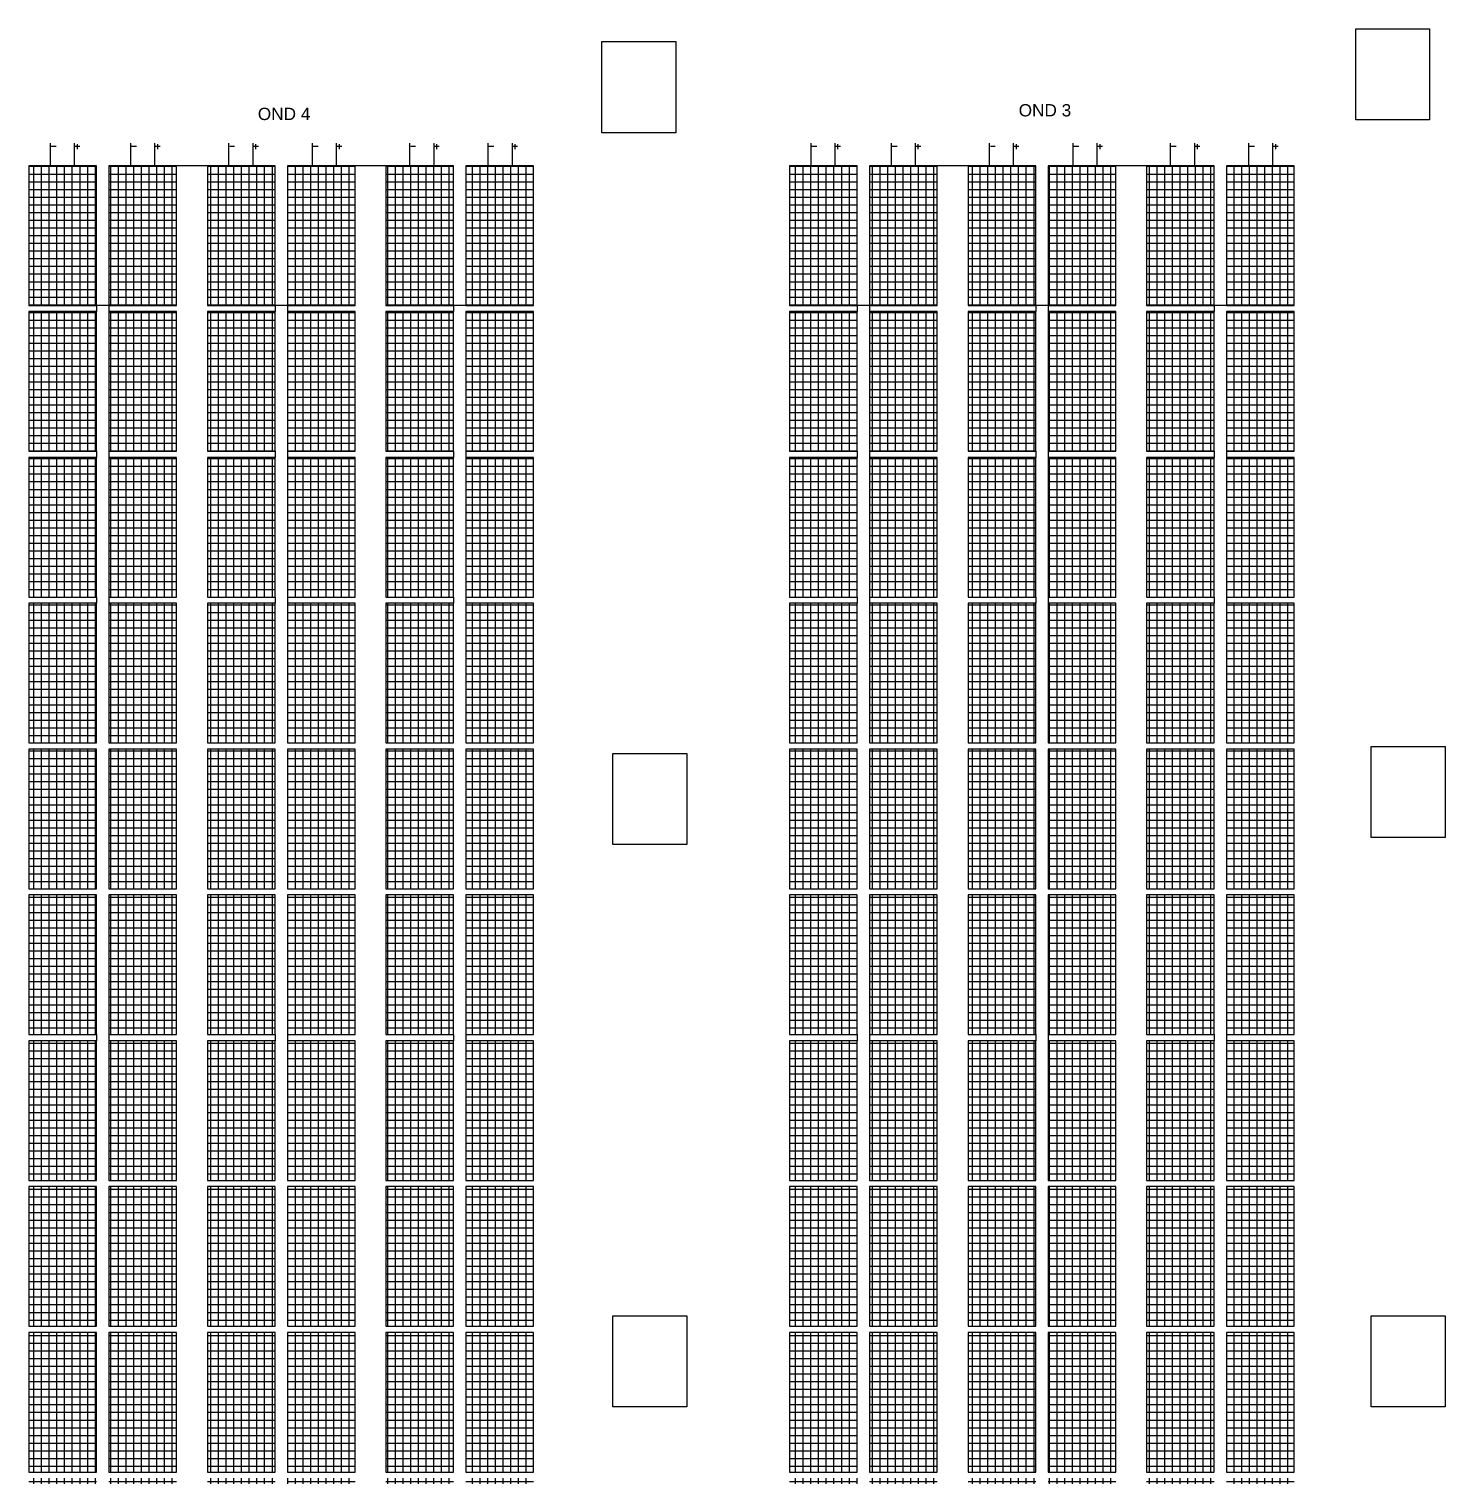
# Model space of a CAD drawing. Header units: inches. Extents: x 40 to 647, y 48 to 167.
# Drawn here: x 366.55 to 389.55, y 73.73 to 97.23 of the extents above; entities that cross this region are included whole.
import ezdxf

# ---------------------------------------------------------------- set-up
doc = ezdxf.new("R2010")
doc.units = ezdxf.units.IN
doc.header["$MEASUREMENT"] = 0
doc.styles.get("Standard").update_dxf_attribs({"font": 'arial.ttf'})

msp = doc.modelspace()

# ---------------------------------------------------------------- hatches: boundary and pattern name
h = msp.add_hatch()
h.set_pattern_fill('NET', color=5)
h.paths.add_polyline_path([(368.945, 95.01), (367.845, 95.01), (367.845, 92.74), (368.945, 92.74)])
h.paths.add_polyline_path([(368.945, 92.64), (367.845, 92.64), (367.845, 90.37), (368.945, 90.37)])
h.paths.add_polyline_path([(368.945, 90.27), (367.845, 90.27), (367.845, 88), (368.945, 88)])
h.paths.add_polyline_path([(368.945, 87.9), (367.845, 87.9), (367.845, 85.63), (368.945, 85.63)])
h.paths.add_polyline_path([(368.945, 85.53), (367.845, 85.53), (367.845, 83.26), (368.945, 83.26)])
h.paths.add_polyline_path([(368.945, 83.16), (367.845, 83.16), (367.845, 80.89), (368.945, 80.89)])
h.paths.add_polyline_path([(368.945, 80.79), (367.845, 80.79), (367.845, 78.52), (368.945, 78.52)])
h.paths.add_polyline_path([(368.945, 78.42), (367.845, 78.42), (367.845, 76.15), (368.945, 76.15)])
h.paths.add_polyline_path([(368.945, 76.05), (367.845, 76.05), (367.845, 73.78), (368.945, 73.78)])
h.paths.add_polyline_path([(368.945, 73.68), (367.845, 73.68), (367.845, 71.41), (368.945, 71.41)])
h.paths.add_polyline_path([(368.945, 71.31), (367.845, 71.31), (367.845, 69.04), (368.945, 69.04)])
h.paths.add_polyline_path([(368.945, 68.94), (367.845, 68.94), (367.845, 66.67), (368.945, 66.67)])
h.paths.add_polyline_path([(368.945, 66.57), (367.845, 66.57), (367.845, 64.3), (368.945, 64.3)])
h.paths.add_polyline_path([(368.945, 64.2), (367.845, 64.2), (367.845, 61.93), (368.945, 61.93)])
h.paths.add_polyline_path([(368.945, 61.83), (367.845, 61.83), (367.845, 59.56), (368.945, 59.56)])
h.paths.add_polyline_path([(367.645, 61.83), (366.545, 61.83), (366.545, 59.56), (367.645, 59.56)])
h.paths.add_polyline_path([(367.645, 64.2), (366.545, 64.2), (366.545, 61.93), (367.645, 61.93)])
h.paths.add_polyline_path([(367.645, 66.57), (366.545, 66.57), (366.545, 64.3), (367.645, 64.3)])
h.paths.add_polyline_path([(367.645, 68.94), (366.545, 68.94), (366.545, 66.67), (367.645, 66.67)])
h.paths.add_polyline_path([(367.645, 71.31), (366.545, 71.31), (366.545, 69.04), (367.645, 69.04)])
h.paths.add_polyline_path([(367.645, 73.68), (366.545, 73.68), (366.545, 71.41), (367.645, 71.41)])
h.paths.add_polyline_path([(367.645, 76.05), (366.545, 76.05), (366.545, 73.78), (367.645, 73.78)])
h.paths.add_polyline_path([(367.645, 78.42), (366.545, 78.42), (366.545, 76.15), (367.645, 76.15)])
h.paths.add_polyline_path([(367.645, 80.79), (366.545, 80.79), (366.545, 78.52), (367.645, 78.52)])
h.paths.add_polyline_path([(367.645, 83.16), (366.545, 83.16), (366.545, 80.89), (367.645, 80.89)])
h.paths.add_polyline_path([(367.645, 85.53), (366.545, 85.53), (366.545, 83.26), (367.645, 83.26)])
h.paths.add_polyline_path([(367.645, 87.9), (366.545, 87.9), (366.545, 85.63), (367.645, 85.63)])
h.paths.add_polyline_path([(367.645, 90.27), (366.545, 90.27), (366.545, 88), (367.645, 88)])
h.paths.add_polyline_path([(367.645, 92.64), (366.545, 92.64), (366.545, 90.37), (367.645, 90.37)])
h.paths.add_polyline_path([(367.645, 95.01), (366.545, 95.01), (366.545, 92.74), (367.645, 92.74)])
h = msp.add_hatch()
h.set_pattern_fill('NET', color=5)
h.paths.add_polyline_path([(371.845, 95.01), (370.745, 95.01), (370.745, 92.74), (371.845, 92.74)])
h.paths.add_polyline_path([(371.845, 92.64), (370.745, 92.64), (370.745, 90.37), (371.845, 90.37)])
h.paths.add_polyline_path([(371.845, 90.27), (370.745, 90.27), (370.745, 88), (371.845, 88)])
h.paths.add_polyline_path([(371.845, 87.9), (370.745, 87.9), (370.745, 85.63), (371.845, 85.63)])
h.paths.add_polyline_path([(371.845, 85.53), (370.745, 85.53), (370.745, 83.26), (371.845, 83.26)])
h.paths.add_polyline_path([(371.845, 83.16), (370.745, 83.16), (370.745, 80.89), (371.845, 80.89)])
h.paths.add_polyline_path([(371.845, 80.79), (370.745, 80.79), (370.745, 78.52), (371.845, 78.52)])
h.paths.add_polyline_path([(371.845, 78.42), (370.745, 78.42), (370.745, 76.15), (371.845, 76.15)])
h.paths.add_polyline_path([(371.845, 76.05), (370.745, 76.05), (370.745, 73.78), (371.845, 73.78)])
h.paths.add_polyline_path([(371.845, 73.68), (370.745, 73.68), (370.745, 71.41), (371.845, 71.41)])
h.paths.add_polyline_path([(371.845, 71.31), (370.745, 71.31), (370.745, 69.04), (371.845, 69.04)])
h.paths.add_polyline_path([(371.845, 68.94), (370.745, 68.94), (370.745, 66.67), (371.845, 66.67)])
h.paths.add_polyline_path([(371.845, 66.57), (370.745, 66.57), (370.745, 64.3), (371.845, 64.3)])
h.paths.add_polyline_path([(371.845, 64.2), (370.745, 64.2), (370.745, 61.93), (371.845, 61.93)])
h.paths.add_polyline_path([(371.845, 61.83), (370.745, 61.83), (370.745, 59.56), (371.845, 59.56)])
h.paths.add_polyline_path([(370.545, 61.83), (369.445, 61.83), (369.445, 59.56), (370.545, 59.56)])
h.paths.add_polyline_path([(370.545, 64.2), (369.445, 64.2), (369.445, 61.93), (370.545, 61.93)])
h.paths.add_polyline_path([(370.545, 66.57), (369.445, 66.57), (369.445, 64.3), (370.545, 64.3)])
h.paths.add_polyline_path([(370.545, 68.94), (369.445, 68.94), (369.445, 66.67), (370.545, 66.67)])
h.paths.add_polyline_path([(370.545, 71.31), (369.445, 71.31), (369.445, 69.04), (370.545, 69.04)])
h.paths.add_polyline_path([(370.545, 73.68), (369.445, 73.68), (369.445, 71.41), (370.545, 71.41)])
h.paths.add_polyline_path([(370.545, 76.05), (369.445, 76.05), (369.445, 73.78), (370.545, 73.78)])
h.paths.add_polyline_path([(370.545, 78.42), (369.445, 78.42), (369.445, 76.15), (370.545, 76.15)])
h.paths.add_polyline_path([(370.545, 80.79), (369.445, 80.79), (369.445, 78.52), (370.545, 78.52)])
h.paths.add_polyline_path([(370.545, 83.16), (369.445, 83.16), (369.445, 80.89), (370.545, 80.89)])
h.paths.add_polyline_path([(370.545, 85.53), (369.445, 85.53), (369.445, 83.26), (370.545, 83.26)])
h.paths.add_polyline_path([(370.545, 87.9), (369.445, 87.9), (369.445, 85.63), (370.545, 85.63)])
h.paths.add_polyline_path([(370.545, 90.27), (369.445, 90.27), (369.445, 88), (370.545, 88)])
h.paths.add_polyline_path([(370.545, 92.64), (369.445, 92.64), (369.445, 90.37), (370.545, 90.37)])
h.paths.add_polyline_path([(370.545, 95.01), (369.445, 95.01), (369.445, 92.74), (370.545, 92.74)])
h = msp.add_hatch()
h.set_pattern_fill('NET', color=5)
h.paths.add_polyline_path([(374.745, 95.01), (373.645, 95.01), (373.645, 92.74), (374.745, 92.74)])
h.paths.add_polyline_path([(374.745, 92.64), (373.645, 92.64), (373.645, 90.37), (374.745, 90.37)])
h.paths.add_polyline_path([(374.745, 90.27), (373.645, 90.27), (373.645, 88), (374.745, 88)])
h.paths.add_polyline_path([(374.745, 87.9), (373.645, 87.9), (373.645, 85.63), (374.745, 85.63)])
h.paths.add_polyline_path([(374.745, 85.53), (373.645, 85.53), (373.645, 83.26), (374.745, 83.26)])
h.paths.add_polyline_path([(374.745, 83.16), (373.645, 83.16), (373.645, 80.89), (374.745, 80.89)])
h.paths.add_polyline_path([(374.745, 80.79), (373.645, 80.79), (373.645, 78.52), (374.745, 78.52)])
h.paths.add_polyline_path([(374.745, 78.42), (373.645, 78.42), (373.645, 76.15), (374.745, 76.15)])
h.paths.add_polyline_path([(374.745, 76.05), (373.645, 76.05), (373.645, 73.78), (374.745, 73.78)])
h.paths.add_polyline_path([(374.745, 73.68), (373.645, 73.68), (373.645, 71.41), (374.745, 71.41)])
h.paths.add_polyline_path([(374.745, 71.31), (373.645, 71.31), (373.645, 69.04), (374.745, 69.04)])
h.paths.add_polyline_path([(374.745, 68.94), (373.645, 68.94), (373.645, 66.67), (374.745, 66.67)])
h.paths.add_polyline_path([(374.745, 66.57), (373.645, 66.57), (373.645, 64.3), (374.745, 64.3)])
h.paths.add_polyline_path([(374.745, 64.2), (373.645, 64.2), (373.645, 61.93), (374.745, 61.93)])
h.paths.add_polyline_path([(374.745, 61.83), (373.645, 61.83), (373.645, 59.56), (374.745, 59.56)])
h.paths.add_polyline_path([(373.445, 61.83), (372.345, 61.83), (372.345, 59.56), (373.445, 59.56)])
h.paths.add_polyline_path([(373.445, 64.2), (372.345, 64.2), (372.345, 61.93), (373.445, 61.93)])
h.paths.add_polyline_path([(373.445, 66.57), (372.345, 66.57), (372.345, 64.3), (373.445, 64.3)])
h.paths.add_polyline_path([(373.445, 68.94), (372.345, 68.94), (372.345, 66.67), (373.445, 66.67)])
h.paths.add_polyline_path([(373.445, 71.31), (372.345, 71.31), (372.345, 69.04), (373.445, 69.04)])
h.paths.add_polyline_path([(373.445, 73.68), (372.345, 73.68), (372.345, 71.41), (373.445, 71.41)])
h.paths.add_polyline_path([(373.445, 76.05), (372.345, 76.05), (372.345, 73.78), (373.445, 73.78)])
h.paths.add_polyline_path([(373.445, 78.42), (372.345, 78.42), (372.345, 76.15), (373.445, 76.15)])
h.paths.add_polyline_path([(373.445, 80.79), (372.345, 80.79), (372.345, 78.52), (373.445, 78.52)])
h.paths.add_polyline_path([(373.445, 83.16), (372.345, 83.16), (372.345, 80.89), (373.445, 80.89)])
h.paths.add_polyline_path([(373.445, 85.53), (372.345, 85.53), (372.345, 83.26), (373.445, 83.26)])
h.paths.add_polyline_path([(373.445, 87.9), (372.345, 87.9), (372.345, 85.63), (373.445, 85.63)])
h.paths.add_polyline_path([(373.445, 90.27), (372.345, 90.27), (372.345, 88), (373.445, 88)])
h.paths.add_polyline_path([(373.445, 92.64), (372.345, 92.64), (372.345, 90.37), (373.445, 90.37)])
h.paths.add_polyline_path([(373.445, 95.01), (372.345, 95.01), (372.345, 92.74), (373.445, 92.74)])
h = msp.add_hatch()
h.set_pattern_fill('NET', color=5)
h.paths.add_polyline_path([(381.303, 95.01), (380.203, 95.01), (380.203, 92.74), (381.303, 92.74)])
h.paths.add_polyline_path([(381.303, 92.64), (380.203, 92.64), (380.203, 90.37), (381.303, 90.37)])
h.paths.add_polyline_path([(381.303, 90.27), (380.203, 90.27), (380.203, 88), (381.303, 88)])
h.paths.add_polyline_path([(381.303, 87.9), (380.203, 87.9), (380.203, 85.63), (381.303, 85.63)])
h.paths.add_polyline_path([(381.303, 85.53), (380.203, 85.53), (380.203, 83.26), (381.303, 83.26)])
h.paths.add_polyline_path([(381.303, 83.16), (380.203, 83.16), (380.203, 80.89), (381.303, 80.89)])
h.paths.add_polyline_path([(381.303, 80.79), (380.203, 80.79), (380.203, 78.52), (381.303, 78.52)])
h.paths.add_polyline_path([(381.303, 78.42), (380.203, 78.42), (380.203, 76.15), (381.303, 76.15)])
h.paths.add_polyline_path([(381.303, 76.05), (380.203, 76.05), (380.203, 73.78), (381.303, 73.78)])
h.paths.add_polyline_path([(381.303, 73.68), (380.203, 73.68), (380.203, 71.41), (381.303, 71.41)])
h.paths.add_polyline_path([(381.303, 71.31), (380.203, 71.31), (380.203, 69.04), (381.303, 69.04)])
h.paths.add_polyline_path([(381.303, 68.94), (380.203, 68.94), (380.203, 66.67), (381.303, 66.67)])
h.paths.add_polyline_path([(381.303, 66.57), (380.203, 66.57), (380.203, 64.3), (381.303, 64.3)])
h.paths.add_polyline_path([(381.303, 64.2), (380.203, 64.2), (380.203, 61.93), (381.303, 61.93)])
h.paths.add_polyline_path([(381.303, 61.83), (380.203, 61.83), (380.203, 59.56), (381.303, 59.56)])
h.paths.add_polyline_path([(380.003, 61.83), (378.903, 61.83), (378.903, 59.56), (380.003, 59.56)])
h.paths.add_polyline_path([(380.003, 64.2), (378.903, 64.2), (378.903, 61.93), (380.003, 61.93)])
h.paths.add_polyline_path([(380.003, 66.57), (378.903, 66.57), (378.903, 64.3), (380.003, 64.3)])
h.paths.add_polyline_path([(380.003, 68.94), (378.903, 68.94), (378.903, 66.67), (380.003, 66.67)])
h.paths.add_polyline_path([(380.003, 71.31), (378.903, 71.31), (378.903, 69.04), (380.003, 69.04)])
h.paths.add_polyline_path([(380.003, 73.68), (378.903, 73.68), (378.903, 71.41), (380.003, 71.41)])
h.paths.add_polyline_path([(380.003, 76.05), (378.903, 76.05), (378.903, 73.78), (380.003, 73.78)])
h.paths.add_polyline_path([(380.003, 78.42), (378.903, 78.42), (378.903, 76.15), (380.003, 76.15)])
h.paths.add_polyline_path([(380.003, 80.79), (378.903, 80.79), (378.903, 78.52), (380.003, 78.52)])
h.paths.add_polyline_path([(380.003, 83.16), (378.903, 83.16), (378.903, 80.89), (380.003, 80.89)])
h.paths.add_polyline_path([(380.003, 85.53), (378.903, 85.53), (378.903, 83.26), (380.003, 83.26)])
h.paths.add_polyline_path([(380.003, 87.9), (378.903, 87.9), (378.903, 85.63), (380.003, 85.63)])
h.paths.add_polyline_path([(380.003, 90.27), (378.903, 90.27), (378.903, 88), (380.003, 88)])
h.paths.add_polyline_path([(380.003, 92.64), (378.903, 92.64), (378.903, 90.37), (380.003, 90.37)])
h.paths.add_polyline_path([(380.003, 95.01), (378.903, 95.01), (378.903, 92.74), (380.003, 92.74)])
h = msp.add_hatch()
h.set_pattern_fill('NET', color=5)
h.paths.add_polyline_path([(384.203, 95.01), (383.103, 95.01), (383.103, 92.74), (384.203, 92.74)])
h.paths.add_polyline_path([(384.203, 92.64), (383.103, 92.64), (383.103, 90.37), (384.203, 90.37)])
h.paths.add_polyline_path([(384.203, 90.27), (383.103, 90.27), (383.103, 88), (384.203, 88)])
h.paths.add_polyline_path([(384.203, 87.9), (383.103, 87.9), (383.103, 85.63), (384.203, 85.63)])
h.paths.add_polyline_path([(384.203, 85.53), (383.103, 85.53), (383.103, 83.26), (384.203, 83.26)])
h.paths.add_polyline_path([(384.203, 83.16), (383.103, 83.16), (383.103, 80.89), (384.203, 80.89)])
h.paths.add_polyline_path([(384.203, 80.79), (383.103, 80.79), (383.103, 78.52), (384.203, 78.52)])
h.paths.add_polyline_path([(384.203, 78.42), (383.103, 78.42), (383.103, 76.15), (384.203, 76.15)])
h.paths.add_polyline_path([(384.203, 76.05), (383.103, 76.05), (383.103, 73.78), (384.203, 73.78)])
h.paths.add_polyline_path([(384.203, 73.68), (383.103, 73.68), (383.103, 71.41), (384.203, 71.41)])
h.paths.add_polyline_path([(384.203, 71.31), (383.103, 71.31), (383.103, 69.04), (384.203, 69.04)])
h.paths.add_polyline_path([(384.203, 68.94), (383.103, 68.94), (383.103, 66.67), (384.203, 66.67)])
h.paths.add_polyline_path([(384.203, 66.57), (383.103, 66.57), (383.103, 64.3), (384.203, 64.3)])
h.paths.add_polyline_path([(384.203, 64.2), (383.103, 64.2), (383.103, 61.93), (384.203, 61.93)])
h.paths.add_polyline_path([(384.203, 61.83), (383.103, 61.83), (383.103, 59.56), (384.203, 59.56)])
h.paths.add_polyline_path([(382.903, 61.83), (381.803, 61.83), (381.803, 59.56), (382.903, 59.56)])
h.paths.add_polyline_path([(382.903, 64.2), (381.803, 64.2), (381.803, 61.93), (382.903, 61.93)])
h.paths.add_polyline_path([(382.903, 66.57), (381.803, 66.57), (381.803, 64.3), (382.903, 64.3)])
h.paths.add_polyline_path([(382.903, 68.94), (381.803, 68.94), (381.803, 66.67), (382.903, 66.67)])
h.paths.add_polyline_path([(382.903, 71.31), (381.803, 71.31), (381.803, 69.04), (382.903, 69.04)])
h.paths.add_polyline_path([(382.903, 73.68), (381.803, 73.68), (381.803, 71.41), (382.903, 71.41)])
h.paths.add_polyline_path([(382.903, 76.05), (381.803, 76.05), (381.803, 73.78), (382.903, 73.78)])
h.paths.add_polyline_path([(382.903, 78.42), (381.803, 78.42), (381.803, 76.15), (382.903, 76.15)])
h.paths.add_polyline_path([(382.903, 80.79), (381.803, 80.79), (381.803, 78.52), (382.903, 78.52)])
h.paths.add_polyline_path([(382.903, 83.16), (381.803, 83.16), (381.803, 80.89), (382.903, 80.89)])
h.paths.add_polyline_path([(382.903, 85.53), (381.803, 85.53), (381.803, 83.26), (382.903, 83.26)])
h.paths.add_polyline_path([(382.903, 87.9), (381.803, 87.9), (381.803, 85.63), (382.903, 85.63)])
h.paths.add_polyline_path([(382.903, 90.27), (381.803, 90.27), (381.803, 88), (382.903, 88)])
h.paths.add_polyline_path([(382.903, 92.64), (381.803, 92.64), (381.803, 90.37), (382.903, 90.37)])
h.paths.add_polyline_path([(382.903, 95.01), (381.803, 95.01), (381.803, 92.74), (382.903, 92.74)])
h = msp.add_hatch()
h.set_pattern_fill('NET', color=5)
h.paths.add_polyline_path([(387.103, 95.01), (386.003, 95.01), (386.003, 92.74), (387.103, 92.74)])
h.paths.add_polyline_path([(387.103, 92.64), (386.003, 92.64), (386.003, 90.37), (387.103, 90.37)])
h.paths.add_polyline_path([(387.103, 90.27), (386.003, 90.27), (386.003, 88), (387.103, 88)])
h.paths.add_polyline_path([(387.103, 87.9), (386.003, 87.9), (386.003, 85.63), (387.103, 85.63)])
h.paths.add_polyline_path([(387.103, 85.53), (386.003, 85.53), (386.003, 83.26), (387.103, 83.26)])
h.paths.add_polyline_path([(387.103, 83.16), (386.003, 83.16), (386.003, 80.89), (387.103, 80.89)])
h.paths.add_polyline_path([(387.103, 80.79), (386.003, 80.79), (386.003, 78.52), (387.103, 78.52)])
h.paths.add_polyline_path([(387.103, 78.42), (386.003, 78.42), (386.003, 76.15), (387.103, 76.15)])
h.paths.add_polyline_path([(387.103, 76.05), (386.003, 76.05), (386.003, 73.78), (387.103, 73.78)])
h.paths.add_polyline_path([(387.103, 73.68), (386.003, 73.68), (386.003, 71.41), (387.103, 71.41)])
h.paths.add_polyline_path([(387.103, 71.31), (386.003, 71.31), (386.003, 69.04), (387.103, 69.04)])
h.paths.add_polyline_path([(387.103, 68.94), (386.003, 68.94), (386.003, 66.67), (387.103, 66.67)])
h.paths.add_polyline_path([(387.103, 66.57), (386.003, 66.57), (386.003, 64.3), (387.103, 64.3)])
h.paths.add_polyline_path([(387.103, 64.2), (386.003, 64.2), (386.003, 61.93), (387.103, 61.93)])
h.paths.add_polyline_path([(387.103, 61.83), (386.003, 61.83), (386.003, 59.56), (387.103, 59.56)])
h.paths.add_polyline_path([(385.803, 61.83), (384.703, 61.83), (384.703, 59.56), (385.803, 59.56)])
h.paths.add_polyline_path([(385.803, 64.2), (384.703, 64.2), (384.703, 61.93), (385.803, 61.93)])
h.paths.add_polyline_path([(385.803, 66.57), (384.703, 66.57), (384.703, 64.3), (385.803, 64.3)])
h.paths.add_polyline_path([(385.803, 68.94), (384.703, 68.94), (384.703, 66.67), (385.803, 66.67)])
h.paths.add_polyline_path([(385.803, 71.31), (384.703, 71.31), (384.703, 69.04), (385.803, 69.04)])
h.paths.add_polyline_path([(385.803, 73.68), (384.703, 73.68), (384.703, 71.41), (385.803, 71.41)])
h.paths.add_polyline_path([(385.803, 76.05), (384.703, 76.05), (384.703, 73.78), (385.803, 73.78)])
h.paths.add_polyline_path([(385.803, 78.42), (384.703, 78.42), (384.703, 76.15), (385.803, 76.15)])
h.paths.add_polyline_path([(385.803, 80.79), (384.703, 80.79), (384.703, 78.52), (385.803, 78.52)])
h.paths.add_polyline_path([(385.803, 83.16), (384.703, 83.16), (384.703, 80.89), (385.803, 80.89)])
h.paths.add_polyline_path([(385.803, 85.53), (384.703, 85.53), (384.703, 83.26), (385.803, 83.26)])
h.paths.add_polyline_path([(385.803, 87.9), (384.703, 87.9), (384.703, 85.63), (385.803, 85.63)])
h.paths.add_polyline_path([(385.803, 90.27), (384.703, 90.27), (384.703, 88), (385.803, 88)])
h.paths.add_polyline_path([(385.803, 92.64), (384.703, 92.64), (384.703, 90.37), (385.803, 90.37)])
h.paths.add_polyline_path([(385.803, 95.01), (384.703, 95.01), (384.703, 92.74), (385.803, 92.74)])

# ---------------------------------------------------------------- linework, layer by layer
for p, q in [((388.101, 97.233), (389.301, 97.233)), ((388.101, 95.753), (388.101, 97.233)), ((389.301, 97.233), (389.301, 96.953)), ((375.856, 97.026), (377.056, 97.026)), ((375.856, 95.546), (375.856, 97.026)), ((377.056, 97.026), (377.056, 96.746)), ((389.301, 96.953), (389.301, 96.953)), ((389.301, 96.953), (389.301, 95.753)), ((377.056, 96.746), (377.056, 96.746)), ((377.056, 96.746), (377.056, 95.546)), ((389.301, 95.753), (388.101, 95.753)), ((377.056, 95.546), (375.856, 95.546)), ((366.987, 95.32), (366.907, 95.32)), ((367.372, 95.32), (367.292, 95.32)), ((367.332, 95.28), (367.332, 95.359)), ((368.292, 95.32), (368.212, 95.32)), ((368.677, 95.32), (368.597, 95.32)), ((368.637, 95.28), (368.637, 95.359)), ((369.887, 95.32), (369.808, 95.32)), ((370.273, 95.32), (370.193, 95.32)), ((370.233, 95.28), (370.233, 95.359)), ((371.245, 95.32), (371.165, 95.32)), ((371.63, 95.32), (371.55, 95.32)), ((371.59, 95.28), (371.59, 95.359)), ((372.828, 95.32), (372.748, 95.32)), ((373.213, 95.32), (373.133, 95.32)), ((373.173, 95.28), (373.173, 95.359)), ((374.1, 95.32), (374.02, 95.32)), ((374.485, 95.32), (374.406, 95.32)), ((374.445, 95.28), (374.445, 95.359)), ((379.345, 95.32), (379.265, 95.32)), ((379.73, 95.32), (379.65, 95.32)), ((379.69, 95.28), (379.69, 95.359)), ((380.65, 95.32), (380.57, 95.32)), ((381.035, 95.32), (380.955, 95.32)), ((380.995, 95.28), (380.995, 95.359)), ((382.245, 95.32), (382.166, 95.32)), ((382.631, 95.32), (382.551, 95.32)), ((382.591, 95.28), (382.591, 95.359)), ((383.603, 95.32), (383.523, 95.32)), ((383.988, 95.32), (383.908, 95.32)), ((383.948, 95.28), (383.948, 95.359)), ((385.186, 95.32), (385.106, 95.32)), ((385.571, 95.32), (385.491, 95.32)), ((385.531, 95.28), (385.531, 95.359)), ((386.458, 95.32), (386.378, 95.32)), ((386.843, 95.32), (386.764, 95.32)), ((386.803, 95.28), (386.803, 95.359)), ((369.445, 95.01), (368.945, 95.01)), ((372.345, 95.01), (371.845, 95.01)), ((381.803, 95.01), (381.303, 95.01)), ((384.703, 95.01), (384.203, 95.01)), ((367.845, 92.74), (367.645, 92.74)), ((367.645, 92.74), (367.645, 92.64)), ((367.845, 92.74), (367.845, 92.64)), ((370.745, 92.74), (370.545, 92.74)), ((370.545, 92.74), (370.545, 92.64)), ((370.745, 92.74), (370.745, 92.64)), ((373.645, 92.74), (373.445, 92.74)), ((373.445, 92.74), (373.445, 92.64)), ((380.203, 92.74), (380.003, 92.74)), ((380.003, 92.74), (380.003, 92.64)), ((380.203, 92.74), (380.203, 92.64)), ((383.103, 92.74), (382.903, 92.74)), ((382.903, 92.74), (382.903, 92.64)), ((383.103, 92.74), (383.103, 92.64)), ((386.003, 92.74), (385.803, 92.74)), ((385.803, 92.74), (385.803, 92.64)), ((367.645, 90.37), (367.645, 90.27)), ((367.845, 90.37), (367.845, 90.27)), ((370.545, 90.37), (370.545, 90.27)), ((370.745, 90.37), (370.745, 90.27)), ((373.445, 90.37), (373.445, 90.27)), ((373.645, 90.37), (373.645, 90.27)), ((380.003, 90.37), (380.003, 90.27)), ((380.203, 90.37), (380.203, 90.27)), ((382.903, 90.37), (382.903, 90.27)), ((383.103, 90.37), (383.103, 90.27)), ((385.803, 90.37), (385.803, 90.27)), ((386.003, 90.37), (386.003, 90.27)), ((367.645, 88), (367.645, 87.9)), ((367.845, 88), (367.845, 87.9)), ((370.545, 88), (370.545, 87.9)), ((370.745, 88), (370.745, 87.9)), ((373.445, 88), (373.445, 87.9)), ((373.645, 88), (373.645, 87.9)), ((380.003, 88), (380.003, 87.9)), ((380.203, 88), (380.203, 87.9)), ((382.903, 88), (382.903, 87.9)), ((383.103, 88), (383.103, 87.9)), ((385.803, 88), (385.803, 87.9)), ((386.003, 88), (386.003, 87.9)), ((388.354, 85.573), (389.554, 85.573)), ((388.354, 84.093), (388.354, 85.573)), ((389.554, 85.573), (389.554, 85.293)), ((376.032, 85.458), (377.232, 85.458)), ((376.032, 83.978), (376.032, 85.458)), ((377.232, 85.458), (377.232, 85.178)), ((377.232, 85.178), (377.232, 85.178)), ((377.232, 85.178), (377.232, 83.978)), ((389.554, 85.293), (389.554, 85.293)), ((389.554, 85.293), (389.554, 84.093)), ((377.232, 83.978), (376.032, 83.978)), ((389.554, 84.093), (388.354, 84.093)), ((367.645, 80.89), (367.645, 80.79)), ((367.845, 80.89), (367.845, 80.79)), ((370.545, 80.89), (370.545, 80.79)), ((370.745, 80.89), (370.745, 80.79)), ((373.445, 80.89), (373.445, 80.79)), ((373.645, 80.89), (373.645, 80.79)), ((380.003, 80.89), (380.003, 80.79)), ((380.203, 80.89), (380.203, 80.79)), ((382.903, 80.89), (382.903, 80.79)), ((383.103, 80.89), (383.103, 80.79)), ((385.803, 80.89), (385.803, 80.79)), ((386.003, 80.89), (386.003, 80.79)), ((376.032, 76.32), (377.232, 76.32)), ((376.032, 74.839), (376.032, 76.32)), ((377.232, 76.32), (377.232, 76.039)), ((388.354, 76.32), (389.554, 76.32)), ((388.354, 74.839), (388.354, 76.32)), ((389.554, 76.32), (389.554, 76.039)), ((377.232, 76.039), (377.232, 76.039)), ((377.232, 76.039), (377.232, 74.839)), ((389.554, 76.039), (389.554, 76.039)), ((389.554, 76.039), (389.554, 74.839)), ((377.232, 74.839), (376.032, 74.839)), ((389.554, 74.839), (388.354, 74.839))]:
    msp.add_line(p, q)
at = {"color": 1}
for p, q in [((366.89, 95.375), (366.89, 95.01)), ((368.195, 95.375), (368.195, 95.01)), ((369.79, 95.375), (369.79, 95.01)), ((371.148, 95.375), (371.148, 95.01)), ((372.731, 95.375), (372.731, 95.01)), ((374.003, 95.375), (374.003, 95.01)), ((379.248, 95.375), (379.248, 95.01)), ((380.553, 95.375), (380.553, 95.01)), ((382.148, 95.375), (382.148, 95.01)), ((383.506, 95.375), (383.506, 95.01)), ((385.089, 95.375), (385.089, 95.01)), ((386.361, 95.375), (386.361, 95.01))]:
    msp.add_line(p, q, dxfattribs=at)
at = {"color": 5}
for p, q in [((367.281, 95.375), (367.281, 95.01)), ((368.586, 95.375), (368.586, 95.01)), ((370.181, 95.375), (370.181, 95.01)), ((371.539, 95.375), (371.539, 95.01)), ((373.122, 95.375), (373.122, 95.01)), ((374.394, 95.375), (374.394, 95.01)), ((379.639, 95.375), (379.639, 95.01)), ((380.944, 95.375), (380.944, 95.01)), ((382.539, 95.375), (382.539, 95.01)), ((383.897, 95.375), (383.897, 95.01)), ((385.48, 95.375), (385.48, 95.01)), ((386.752, 95.375), (386.752, 95.01))]:
    msp.add_line(p, q, dxfattribs=at)
for points in [[(366.545, 92.74), (367.645, 92.74), (367.645, 95.01), (366.545, 95.01)], [(367.845, 92.74), (368.945, 92.74), (368.945, 95.01), (367.845, 95.01)], [(369.445, 92.74), (370.545, 92.74), (370.545, 95.01), (369.445, 95.01)], [(370.745, 92.74), (371.845, 92.74), (371.845, 95.01), (370.745, 95.01)], [(372.345, 92.74), (373.445, 92.74), (373.445, 95.01), (372.345, 95.01)], [(373.645, 92.74), (374.745, 92.74), (374.745, 95.01), (373.645, 95.01)], [(378.903, 92.74), (380.003, 92.74), (380.003, 95.01), (378.903, 95.01)], [(380.203, 92.74), (381.303, 92.74), (381.303, 95.01), (380.203, 95.01)], [(381.803, 92.74), (382.903, 92.74), (382.903, 95.01), (381.803, 95.01)], [(383.103, 92.74), (384.203, 92.74), (384.203, 95.01), (383.103, 95.01)], [(384.703, 92.74), (385.803, 92.74), (385.803, 95.01), (384.703, 95.01)], [(386.003, 92.74), (387.103, 92.74), (387.103, 95.01), (386.003, 95.01)], [(366.545, 90.37), (367.645, 90.37), (367.645, 92.64), (366.545, 92.64)], [(367.845, 90.37), (368.945, 90.37), (368.945, 92.64), (367.845, 92.64)], [(369.445, 90.37), (370.545, 90.37), (370.545, 92.64), (369.445, 92.64)], [(370.745, 90.37), (371.845, 90.37), (371.845, 92.64), (370.745, 92.64)], [(372.345, 90.37), (373.445, 90.37), (373.445, 92.64), (372.345, 92.64)], [(373.645, 90.37), (374.745, 90.37), (374.745, 92.64), (373.645, 92.64)], [(378.903, 90.37), (380.003, 90.37), (380.003, 92.64), (378.903, 92.64)], [(380.203, 90.37), (381.303, 90.37), (381.303, 92.64), (380.203, 92.64)], [(381.803, 90.37), (382.903, 90.37), (382.903, 92.64), (381.803, 92.64)], [(383.103, 90.37), (384.203, 90.37), (384.203, 92.64), (383.103, 92.64)], [(384.703, 90.37), (385.803, 90.37), (385.803, 92.64), (384.703, 92.64)], [(386.003, 90.37), (387.103, 90.37), (387.103, 92.64), (386.003, 92.64)], [(366.545, 88), (367.645, 88), (367.645, 90.27), (366.545, 90.27)], [(367.845, 88), (368.945, 88), (368.945, 90.27), (367.845, 90.27)], [(369.445, 88), (370.545, 88), (370.545, 90.27), (369.445, 90.27)], [(370.745, 88), (371.845, 88), (371.845, 90.27), (370.745, 90.27)], [(372.345, 88), (373.445, 88), (373.445, 90.27), (372.345, 90.27)], [(373.645, 88), (374.745, 88), (374.745, 90.27), (373.645, 90.27)], [(378.903, 88), (380.003, 88), (380.003, 90.27), (378.903, 90.27)], [(380.203, 88), (381.303, 88), (381.303, 90.27), (380.203, 90.27)], [(381.803, 88), (382.903, 88), (382.903, 90.27), (381.803, 90.27)], [(383.103, 88), (384.203, 88), (384.203, 90.27), (383.103, 90.27)], [(384.703, 88), (385.803, 88), (385.803, 90.27), (384.703, 90.27)], [(386.003, 88), (387.103, 88), (387.103, 90.27), (386.003, 90.27)], [(366.545, 85.63), (367.645, 85.63), (367.645, 87.9), (366.545, 87.9)], [(367.845, 85.63), (368.945, 85.63), (368.945, 87.9), (367.845, 87.9)], [(369.445, 85.63), (370.545, 85.63), (370.545, 87.9), (369.445, 87.9)], [(370.745, 85.63), (371.845, 85.63), (371.845, 87.9), (370.745, 87.9)], [(372.345, 85.63), (373.445, 85.63), (373.445, 87.9), (372.345, 87.9)], [(373.645, 85.63), (374.745, 85.63), (374.745, 87.9), (373.645, 87.9)], [(378.903, 85.63), (380.003, 85.63), (380.003, 87.9), (378.903, 87.9)], [(380.203, 85.63), (381.303, 85.63), (381.303, 87.9), (380.203, 87.9)], [(381.803, 85.63), (382.903, 85.63), (382.903, 87.9), (381.803, 87.9)], [(383.103, 85.63), (384.203, 85.63), (384.203, 87.9), (383.103, 87.9)], [(384.703, 85.63), (385.803, 85.63), (385.803, 87.9), (384.703, 87.9)], [(386.003, 85.63), (387.103, 85.63), (387.103, 87.9), (386.003, 87.9)], [(366.545, 83.26), (367.645, 83.26), (367.645, 85.53), (366.545, 85.53)], [(367.845, 83.26), (368.945, 83.26), (368.945, 85.53), (367.845, 85.53)], [(369.445, 83.26), (370.545, 83.26), (370.545, 85.53), (369.445, 85.53)], [(370.745, 83.26), (371.845, 83.26), (371.845, 85.53), (370.745, 85.53)], [(372.345, 83.26), (373.445, 83.26), (373.445, 85.53), (372.345, 85.53)], [(373.645, 83.26), (374.745, 83.26), (374.745, 85.53), (373.645, 85.53)], [(378.903, 83.26), (380.003, 83.26), (380.003, 85.53), (378.903, 85.53)], [(380.203, 83.26), (381.303, 83.26), (381.303, 85.53), (380.203, 85.53)], [(381.803, 83.26), (382.903, 83.26), (382.903, 85.53), (381.803, 85.53)], [(383.103, 83.26), (384.203, 83.26), (384.203, 85.53), (383.103, 85.53)], [(384.703, 83.26), (385.803, 83.26), (385.803, 85.53), (384.703, 85.53)], [(386.003, 83.26), (387.103, 83.26), (387.103, 85.53), (386.003, 85.53)], [(366.545, 80.89), (367.645, 80.89), (367.645, 83.16), (366.545, 83.16)], [(367.845, 80.89), (368.945, 80.89), (368.945, 83.16), (367.845, 83.16)], [(369.445, 80.89), (370.545, 80.89), (370.545, 83.16), (369.445, 83.16)], [(370.745, 80.89), (371.845, 80.89), (371.845, 83.16), (370.745, 83.16)], [(372.345, 80.89), (373.445, 80.89), (373.445, 83.16), (372.345, 83.16)], [(373.645, 80.89), (374.745, 80.89), (374.745, 83.16), (373.645, 83.16)], [(378.903, 80.89), (380.003, 80.89), (380.003, 83.16), (378.903, 83.16)], [(380.203, 80.89), (381.303, 80.89), (381.303, 83.16), (380.203, 83.16)], [(381.803, 80.89), (382.903, 80.89), (382.903, 83.16), (381.803, 83.16)], [(383.103, 80.89), (384.203, 80.89), (384.203, 83.16), (383.103, 83.16)], [(384.703, 80.89), (385.803, 80.89), (385.803, 83.16), (384.703, 83.16)], [(386.003, 80.89), (387.103, 80.89), (387.103, 83.16), (386.003, 83.16)], [(366.545, 78.52), (367.645, 78.52), (367.645, 80.79), (366.545, 80.79)], [(367.845, 78.52), (368.945, 78.52), (368.945, 80.79), (367.845, 80.79)], [(369.445, 78.52), (370.545, 78.52), (370.545, 80.79), (369.445, 80.79)], [(370.745, 78.52), (371.845, 78.52), (371.845, 80.79), (370.745, 80.79)], [(372.345, 78.52), (373.445, 78.52), (373.445, 80.79), (372.345, 80.79)], [(373.645, 78.52), (374.745, 78.52), (374.745, 80.79), (373.645, 80.79)], [(378.903, 78.52), (380.003, 78.52), (380.003, 80.79), (378.903, 80.79)], [(380.203, 78.52), (381.303, 78.52), (381.303, 80.79), (380.203, 80.79)], [(381.803, 78.52), (382.903, 78.52), (382.903, 80.79), (381.803, 80.79)], [(383.103, 78.52), (384.203, 78.52), (384.203, 80.79), (383.103, 80.79)], [(384.703, 78.52), (385.803, 78.52), (385.803, 80.79), (384.703, 80.79)], [(386.003, 78.52), (387.103, 78.52), (387.103, 80.79), (386.003, 80.79)], [(366.545, 76.15), (367.645, 76.15), (367.645, 78.42), (366.545, 78.42)], [(367.845, 76.15), (368.945, 76.15), (368.945, 78.42), (367.845, 78.42)], [(369.445, 76.15), (370.545, 76.15), (370.545, 78.42), (369.445, 78.42)], [(370.745, 76.15), (371.845, 76.15), (371.845, 78.42), (370.745, 78.42)], [(372.345, 76.15), (373.445, 76.15), (373.445, 78.42), (372.345, 78.42)], [(373.645, 76.15), (374.745, 76.15), (374.745, 78.42), (373.645, 78.42)], [(378.903, 76.15), (380.003, 76.15), (380.003, 78.42), (378.903, 78.42)], [(380.203, 76.15), (381.303, 76.15), (381.303, 78.42), (380.203, 78.42)], [(381.803, 76.15), (382.903, 76.15), (382.903, 78.42), (381.803, 78.42)], [(383.103, 76.15), (384.203, 76.15), (384.203, 78.42), (383.103, 78.42)], [(384.703, 76.15), (385.803, 76.15), (385.803, 78.42), (384.703, 78.42)], [(386.003, 76.15), (387.103, 76.15), (387.103, 78.42), (386.003, 78.42)], [(366.545, 73.78), (367.645, 73.78), (367.645, 76.05), (366.545, 76.05)], [(367.845, 73.78), (368.945, 73.78), (368.945, 76.05), (367.845, 76.05)], [(369.445, 73.78), (370.545, 73.78), (370.545, 76.05), (369.445, 76.05)], [(370.745, 73.78), (371.845, 73.78), (371.845, 76.05), (370.745, 76.05)], [(372.345, 73.78), (373.445, 73.78), (373.445, 76.05), (372.345, 76.05)], [(373.645, 73.78), (374.745, 73.78), (374.745, 76.05), (373.645, 76.05)], [(378.903, 73.78), (380.003, 73.78), (380.003, 76.05), (378.903, 76.05)], [(380.203, 73.78), (381.303, 73.78), (381.303, 76.05), (380.203, 76.05)], [(381.803, 73.78), (382.903, 73.78), (382.903, 76.05), (381.803, 76.05)], [(383.103, 73.78), (384.203, 73.78), (384.203, 76.05), (383.103, 76.05)], [(384.703, 73.78), (385.803, 73.78), (385.803, 76.05), (384.703, 76.05)], [(386.003, 73.78), (387.103, 73.78), (387.103, 76.05), (386.003, 76.05)]]:
    msp.add_lwpolyline(points, close=True)

# ---------------------------------------------------------------- texts
at = {"color": 5, "char_height": 0.2, "attachment_point": 1}
for s, insert in [('{\\C256;OND 4}', (370.264, 95.952)), ('{\\C256;OND 3}', (382.626, 96.011))]:
    msp.add_mtext_dynamic_manual_height_columns(s, width=2.27344, gutter_width=1, heights=[0], dxfattribs=dict(at, insert=insert))

doc.saveas('drawing.dxf')
